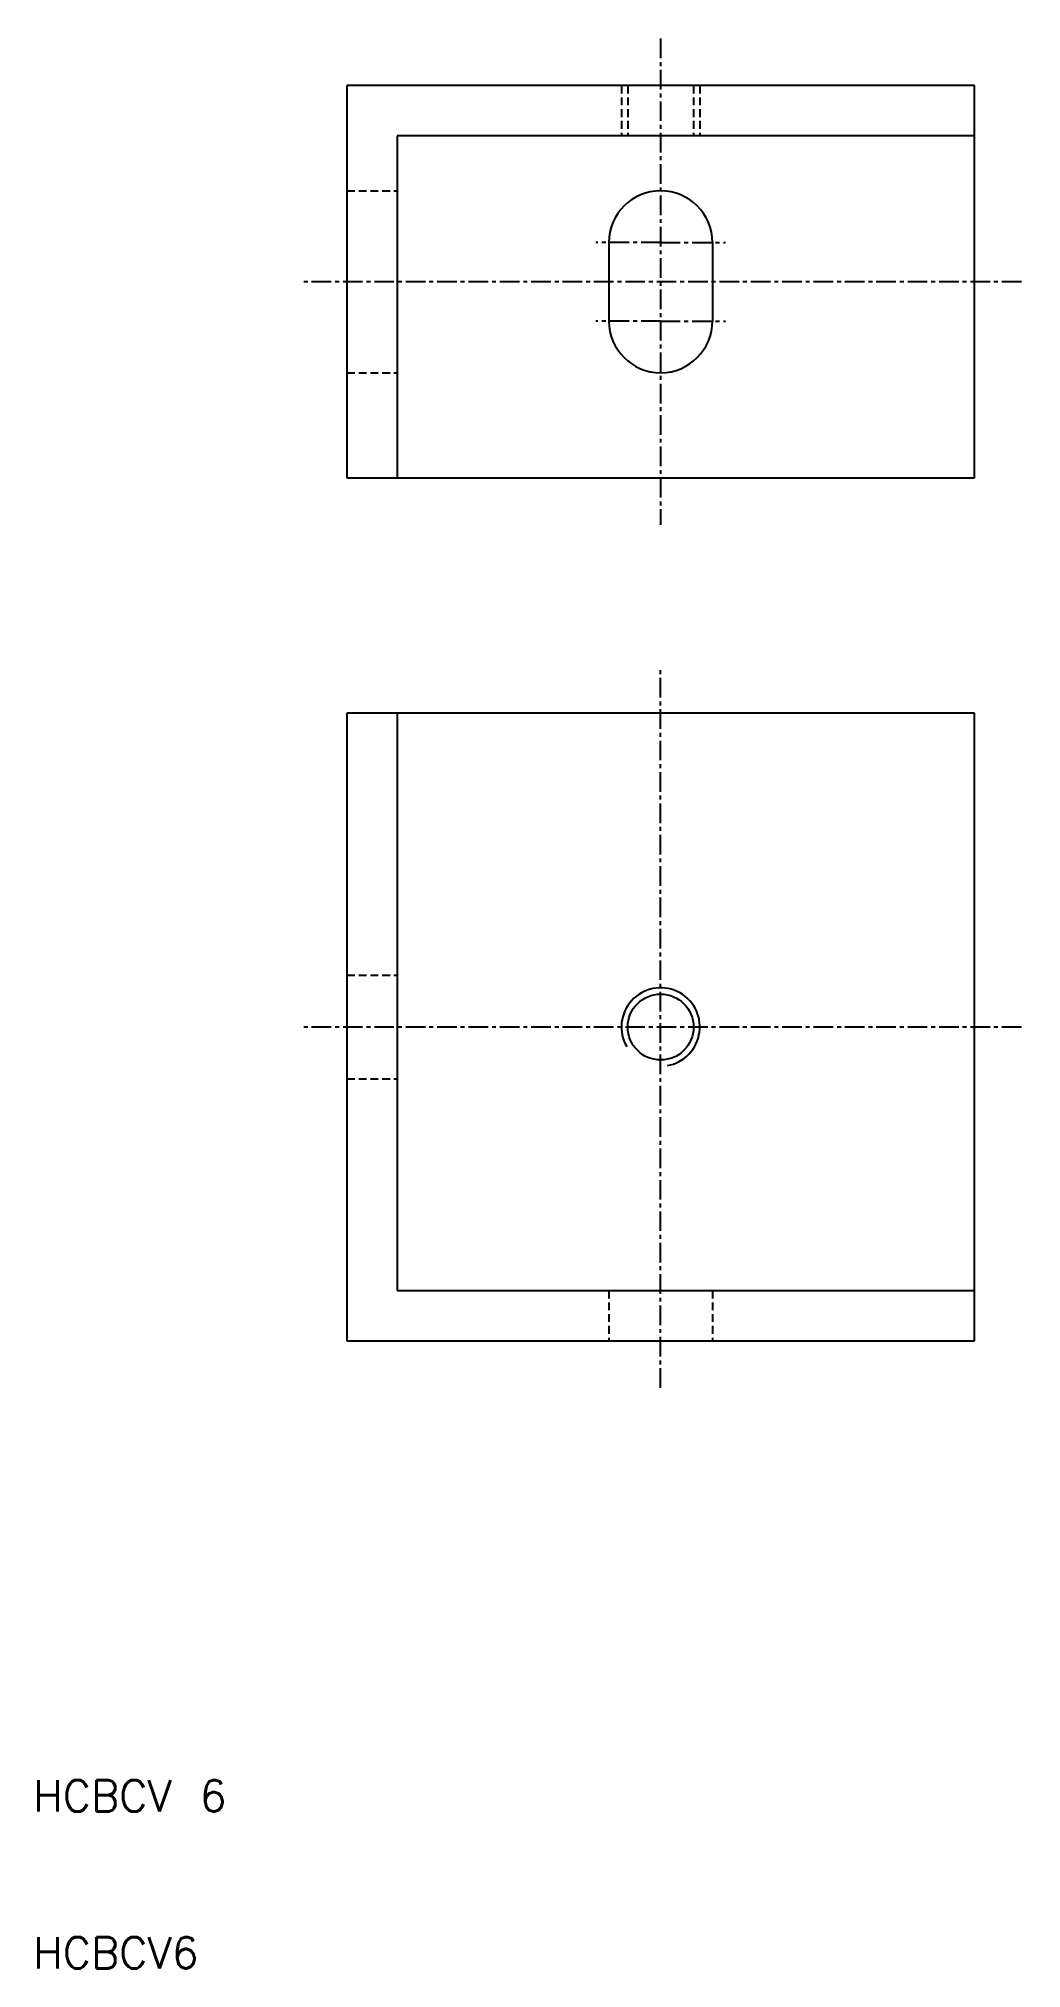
# Model space of a CAD drawing. Extents: x -40 to 23, y -60 to 63.
import ezdxf

# ---------------------------------------------------------------- set-up
doc = ezdxf.new("R2010")
doc.units = 0
doc.linetypes.add('CENTER', pattern=[2, 1.25, -0.25, 0.25, -0.25])
doc.linetypes.add('DASHED', pattern=[0.75, 0.5, -0.25])
doc.layers.get('0').update_dxf_attribs({"linetype": 'CONTINUOUS'})
doc.layers.add('CENTER', color=1, linetype='CENTER')
doc.styles.get("Standard").update_dxf_attribs({"font": 'txt.shx', "bigfont": 'bigfont.shx'})

msp = doc.modelspace()

# ---------------------------------------------------------------- linework, layer by layer
at = {"color": 7, "linetype": 'CONTINUOUS'}
for p, q in [((20, 60), (-20, 60)), ((-20, 60), (-20, 35)), ((20, 35), (20, 60)), ((20, 56.8), (-16.8, 56.8)), ((-16.8, 56.8), (-16.8, 35)), ((-3.3, 50), (-3.3, 45)), ((3.3, 50), (3.3, 45)), ((-20, 35), (20, 35)), ((-20, 20), (-20, -20)), ((20, 20), (-20, 20)), ((-16.8, 20), (-16.8, -16.8)), ((20, -20), (20, 20)), ((-16.8, -16.8), (20, -16.8)), ((-20, -20), (20, -20))]:
    msp.add_line(p, q, dxfattribs=at)
at = {"color": 3, "linetype": 'DASHED'}
for p, q in [((-2.5, 60), (-2.5, 56.8)), ((-2.1, 60), (-2.1, 56.8)), ((2.1, 60), (2.1, 56.8)), ((2.5, 60), (2.5, 56.8)), ((-20, 53.3), (-16.8, 53.3)), ((-20, 41.7), (-16.8, 41.7)), ((-20, 3.3), (-16.8, 3.3)), ((-20, -3.3), (-16.8, -3.3)), ((-3.3, -16.8), (-3.3, -20)), ((3.3, -16.8), (3.3, -20))]:
    msp.add_line(p, q, dxfattribs=at)
at = {"color": 7, "linetype": 'CONTINUOUS'}
msp.add_circle((0, 0), 2.1, dxfattribs=at)
for centre, start, end in [((0, 50), 0, 180), ((0, 45), 180, 0)]:
    msp.add_arc(centre, 3.3, start, end, dxfattribs=at)
at = {"color": 3, "linetype": 'CONTINUOUS'}
msp.add_arc((0, 0), 2.5, 280, 210, dxfattribs=at)
at = {"layer": 'CENTER', "color": 1, "linetype": 'CENTER'}
for p, q in [((0, 63), (0, 32)), ((0, 50), (-4.13, 50)), ((0, 50), (4.13, 50)), ((23, 47.5), (-23, 47.5)), ((0, 45), (-4.13, 45)), ((0, 45), (4.13, 45)), ((0, -23), (0, 23)), ((23, 0), (-23, 0))]:
    msp.add_line(p, q, dxfattribs=at)

# ---------------------------------------------------------------- texts
at = {"color": 7, "linetype": 'CONTINUOUS'}
for s, p in [('HCBCV 6', (-40, -50)), ('HCBCV6', (-40, -60))]:
    msp.add_text(s, height=2, dxfattribs=at).set_placement(p)

doc.saveas('drawing.dxf')
